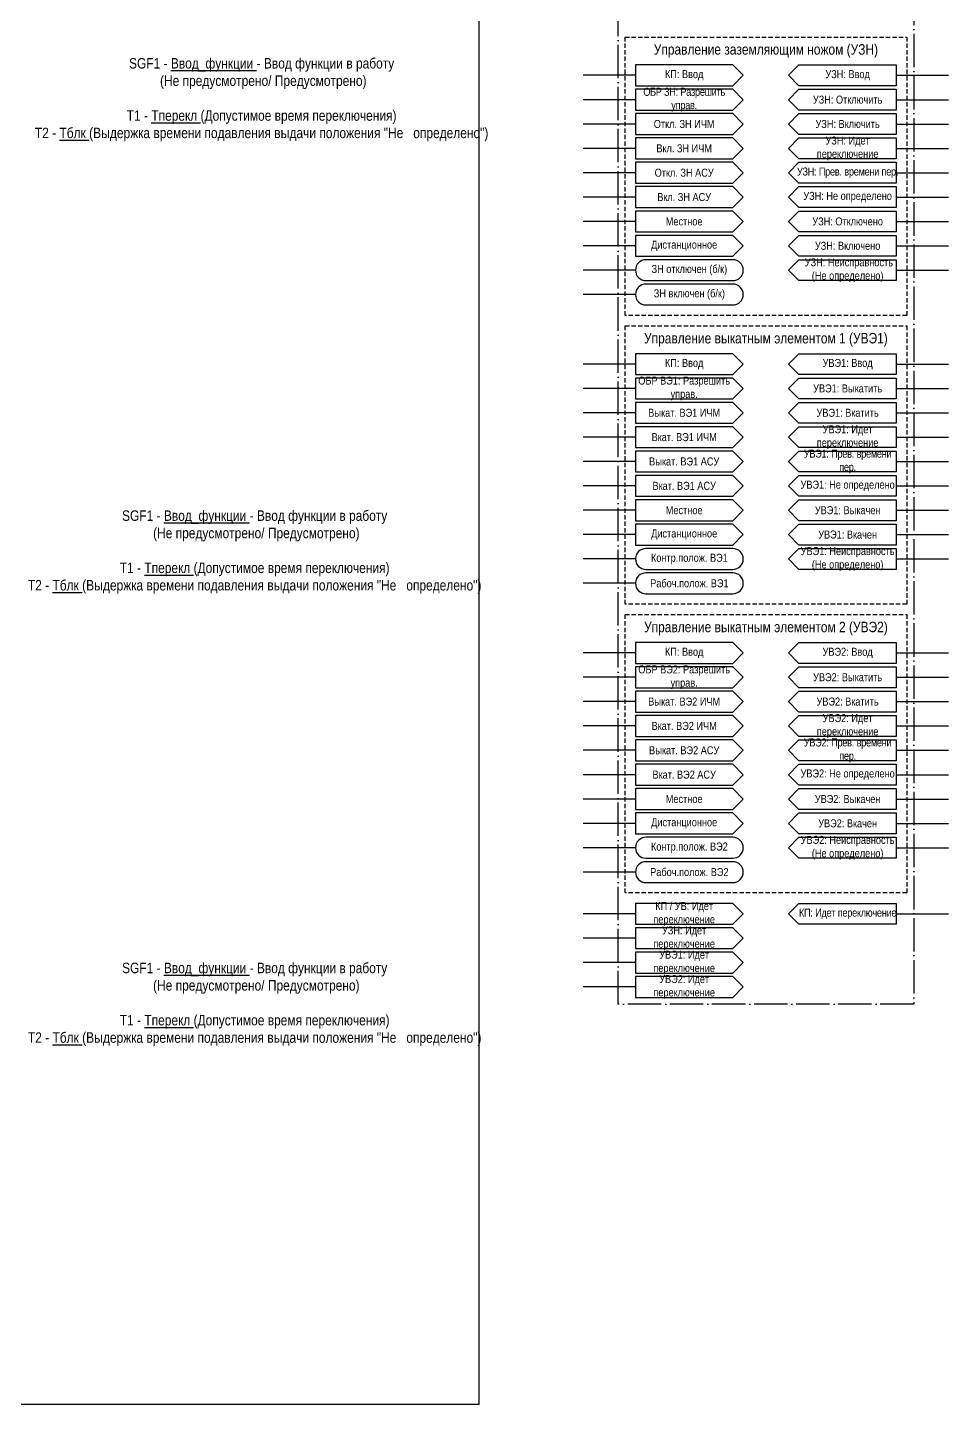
# Model space of a CAD drawing. Header units: millimetres. Extents: x -45 to 445, y 0 to 905.
# Drawn here: x 180.2 to 445, y 0 to 395.7 of the extents above; entities that cross this region are included whole.
import ezdxf

# ---------------------------------------------------------------- set-up
doc = ezdxf.new("R2010")
doc.units = ezdxf.units.MM
doc.linetypes.add('ACAD_ISO04W100', pattern=[30, 24, -3, 0, -3])
doc.linetypes.add('штриховая2', pattern=[0.375, 0.25, -0.125])
doc.layers.add('TEXT', color=7, linetype='Continuous', lineweight=25)
doc.styles.add('2.5_Gost_RD', font='ARIALN.TTF', dxfattribs={"height": 2.5})
doc.styles.add('3.5_Gost_RD', font='ARIALN.TTF', dxfattribs={"height": 3.5})

msp = doc.modelspace()

# ---------------------------------------------------------------- linework, layer by layer
at = {"ltscale": 100}
for p, q in [((355, 382), (340, 382)), ((430, 382), (445, 382)), ((355, 375), (340, 375)), ((430, 375), (445, 375)), ((355, 368), (340, 368)), ((430, 368), (445, 368)), ((355, 361), (340, 361)), ((430, 361), (445, 361)), ((355, 354), (340, 354)), ((430, 354), (445, 354)), ((355, 347), (340, 347)), ((430, 347), (445, 347)), ((355, 340), (340, 340)), ((430, 337), (402, 337)), ((430, 340), (445, 340)), ((355, 333), (340, 333)), ((430, 333), (445, 333)), ((430, 330), (402, 330)), ((355, 326), (340, 326)), ((430, 326), (445, 326)), ((355, 319), (340, 319)), ((355, 299), (340, 299)), ((430, 299), (445, 299)), ((355, 292), (340, 292)), ((430, 292), (445, 292)), ((355, 285), (340, 285)), ((430, 285), (445, 285)), ((355, 278), (340, 278)), ((430, 278), (445, 278)), ((430, 275), (402, 275)), ((355, 271), (340, 271)), ((430, 271), (445, 271)), ((430, 268), (402, 268)), ((355, 264), (340, 264)), ((430, 264), (445, 264)), ((430, 261), (402, 261)), ((355, 257), (340, 257)), ((430, 254), (402, 254)), ((430, 257), (445, 257)), ((355, 250), (340, 250)), ((430, 250), (445, 250)), ((430, 247), (402, 247)), ((355, 243), (340, 243)), ((430, 243), (445, 243)), ((430, 240), (402, 240)), ((355, 236), (340, 236)), ((355, 216), (340, 216)), ((430, 216), (445, 216)), ((355, 209), (340, 209)), ((430, 209), (445, 209)), ((355, 202), (340, 202)), ((430, 202), (445, 202)), ((355, 195), (340, 195)), ((430, 195), (445, 195)), ((430, 192), (402, 192)), ((355, 188), (340, 188)), ((430, 188), (445, 188)), ((430, 185), (402, 185)), ((355, 181), (340, 181)), ((430, 181), (445, 181)), ((430, 178), (402, 178)), ((355, 174), (340, 174)), ((430, 171), (402, 171)), ((430, 174), (445, 174)), ((355, 167), (340, 167)), ((430, 167), (445, 167)), ((430, 164), (402, 164)), ((355, 160), (340, 160)), ((430, 160), (445, 160)), ((430, 157), (402, 157)), ((355, 153), (340, 153)), ((355, 141), (340, 141)), ((430, 141), (445, 141)), ((355, 134), (340, 134)), ((355, 127), (340, 127)), ((355, 120), (340, 120))]:
    msp.add_line(p, q, dxfattribs=at)
at = {"color": 3, "ltscale": 100}
for points in [[(0, 890), (310, 890), (310, 0), (0, 0)], [(355, 144), (355, 138), (383, 138), (386, 141), (383, 144)]]:
    msp.add_lwpolyline(points, close=True, dxfattribs=at)
at = {"color": 251, "linetype": 'ACAD_ISO04W100', "lineweight": 30, "ltscale": 0.4, "true_color": 0x58595b}
msp.add_lwpolyline([(350, 890), (435, 890), (435, 115), (350, 115)], close=True, dxfattribs=at)
at = {"linetype": 'штриховая2', "ltscale": 5}
for points in [[(352, 393), (433, 393), (433, 313), (352, 313)], [(352, 310), (433, 310), (433, 230), (352, 230)], [(352, 227), (433, 227), (433, 147), (352, 147)]]:
    msp.add_lwpolyline(points, close=True, dxfattribs=at)
at = {"ltscale": 100}
for points in [[(399, 382), (402, 385), (430, 385), (430, 379), (402, 379), (399, 382)], [(399, 375), (402, 378), (430, 378), (430, 372), (402, 372), (399, 375)], [(399, 368), (402, 371), (430, 371), (430, 365), (402, 365), (399, 368)], [(399, 361), (402, 364), (430, 364), (430, 358), (402, 358), (399, 361)], [(399, 354), (402, 357), (430, 357), (430, 351), (402, 351), (399, 354)], [(399, 347), (402, 350), (430, 350), (430, 344), (402, 344), (399, 347)], [(399, 340), (402, 343), (430, 343), (430, 337), (402, 337), (399, 340)], [(399, 333), (402, 336), (430, 336), (430, 330), (402, 330), (399, 333)], [(399, 326), (402, 329), (430, 329), (430, 323), (402, 323), (399, 326)], [(399, 299), (402, 302), (430, 302), (430, 296), (402, 296), (399, 299)], [(399, 292), (402, 295), (430, 295), (430, 289), (402, 289), (399, 292)], [(399, 285), (402, 288), (430, 288), (430, 282), (402, 282), (399, 285)], [(399, 278), (402, 281), (430, 281), (430, 275), (402, 275), (399, 278)], [(399, 271), (402, 274), (430, 274), (430, 268), (402, 268), (399, 271)], [(399, 264), (402, 267), (430, 267), (430, 261), (402, 261), (399, 264)], [(399, 257), (402, 260), (430, 260), (430, 254), (402, 254), (399, 257)], [(399, 250), (402, 253), (430, 253), (430, 247), (402, 247), (399, 250)], [(399, 243), (402, 246), (430, 246), (430, 240), (402, 240), (399, 243)], [(399, 216), (402, 219), (430, 219), (430, 213), (402, 213), (399, 216)], [(399, 209), (402, 212), (430, 212), (430, 206), (402, 206), (399, 209)], [(399, 202), (402, 205), (430, 205), (430, 199), (402, 199), (399, 202)], [(399, 195), (402, 198), (430, 198), (430, 192), (402, 192), (399, 195)], [(399, 188), (402, 191), (430, 191), (430, 185), (402, 185), (399, 188)], [(399, 181), (402, 184), (430, 184), (430, 178), (402, 178), (399, 181)], [(399, 174), (402, 177), (430, 177), (430, 171), (402, 171), (399, 174)], [(399, 167), (402, 170), (430, 170), (430, 164), (402, 164), (399, 167)], [(399, 160), (402, 163), (430, 163), (430, 157), (402, 157), (399, 160)], [(399, 141), (402, 144), (430, 144), (430, 138), (402, 138), (399, 141)]]:
    msp.add_lwpolyline(points, dxfattribs=at)
for points in [[(358, 323), (383, 323, 1), (383, 329), (358, 329, 1)], [(358, 316), (383, 316, 1), (383, 322), (358, 322, 1)], [(358, 240), (383, 240, 1), (383, 246), (358, 246, 1)], [(358, 233), (383, 233, 1), (383, 239), (358, 239, 1)], [(358, 157), (383, 157, 1), (383, 163), (358, 163, 1)], [(358, 150), (383, 150, 1), (383, 156), (358, 156, 1)]]:
    msp.add_lwpolyline(points, format="xyb", close=True, dxfattribs=at)
at = {"layer": 'TEXT', "ltscale": 100}
for points in [[(355, 385), (355, 379), (383, 379), (386, 382), (383, 385)], [(355, 378), (355, 372), (383, 372), (386, 375), (383, 378)], [(355, 371), (355, 365), (383, 365), (386, 368), (383, 371)], [(355, 364), (355, 358), (383, 358), (386, 361), (383, 364)], [(355, 357), (355, 351), (383, 351), (386, 354), (383, 357)], [(355, 350), (355, 344), (383, 344), (386, 347), (383, 350)], [(355, 343), (355, 337), (383, 337), (386, 340), (383, 343)], [(355, 336), (355, 330), (383, 330), (386, 333), (383, 336)], [(355, 302), (355, 296), (383, 296), (386, 299), (383, 302)], [(355, 295), (355, 289), (383, 289), (386, 292), (383, 295)], [(355, 288), (355, 282), (383, 282), (386, 285), (383, 288)], [(355, 281), (355, 275), (383, 275), (386, 278), (383, 281)], [(355, 274), (355, 268), (383, 268), (386, 271), (383, 274)], [(355, 267), (355, 261), (383, 261), (386, 264), (383, 267)], [(355, 260), (355, 254), (383, 254), (386, 257), (383, 260)], [(355, 253), (355, 247), (383, 247), (386, 250), (383, 253)], [(355, 219), (355, 213), (383, 213), (386, 216), (383, 219)], [(355, 212), (355, 206), (383, 206), (386, 209), (383, 212)], [(355, 205), (355, 199), (383, 199), (386, 202), (383, 205)], [(355, 198), (355, 192), (383, 192), (386, 195), (383, 198)], [(355, 191), (355, 185), (383, 185), (386, 188), (383, 191)], [(355, 184), (355, 178), (383, 178), (386, 181), (383, 184)], [(355, 177), (355, 171), (383, 171), (386, 174), (383, 177)], [(355, 170), (355, 164), (383, 164), (386, 167), (383, 170)], [(355, 137), (355, 131), (383, 131), (386, 134), (383, 137)], [(355, 130), (355, 124), (383, 124), (386, 127), (383, 130)], [(355, 123), (355, 117), (383, 117), (386, 120), (383, 123)]]:
    msp.add_lwpolyline(points, close=True, dxfattribs=at)

# ---------------------------------------------------------------- texts
at = {"color": 30, "ltscale": 100, "char_height": 3, "attachment_point": 5, "style": '3.5_Gost_RD'}
for s, insert, width in [('Управление заземляющим ножом (УЗН)', (392.5, 389), 81), ('SGF1 - {\\LВвод_функции} - Ввод функции в работу \\P^I(Не предусмотрено/ Предусмотрено)\\P\\PТ1 - {\\LТперекл} (Допустимое время переключения)\\PТ2 - {\\LТблк }(Выдержка времени подавления выдачи положения "Не ^I^Iопределено")', (247.5, 375), 125), ('Управление выкатным элементом 1 (УВЭ1)', (392.5, 306), 81), ('SGF1 - {\\LВвод_функции} - Ввод функции в работу \\P^I(Не предусмотрено/ Предусмотрено)\\P\\PТ1 - {\\LТперекл} (Допустимое время переключения)\\PТ2 - {\\LТблк }(Выдержка времени подавления выдачи положения "Не ^I^Iопределено")', (245.5, 245), 125), ('Управление выкатным элементом 2 (УВЭ2)', (392.5, 223), 81), ('SGF1 - {\\LВвод_функции} - Ввод функции в работу \\P^I(Не предусмотрено/ Предусмотрено)\\P\\PТ1 - {\\LТперекл} (Допустимое время переключения)\\PТ2 - {\\LТблк }(Выдержка времени подавления выдачи положения "Не ^I^Iопределено")', (245.5, 115), 125)]:
    msp.add_mtext(s, dxfattribs=dict(at, insert=insert, width=width))
at = {"ltscale": 100, "char_height": 2.3, "attachment_point": 5, "style": '2.5_Gost_RD'}
for s, insert, width in [('УЗН: Ввод', (416, 382), 28), ('УЗН: Отключить', (416, 375), 28), ('УЗН: Включить', (416, 368), 28), ('УЗН: Идет переключение', (416, 361), 28), ('{\\T0.95;УЗН: Прев. времени пер.}', (416, 354), 28), ('УЗН: Не определено', (416, 347), 28), ('УЗН: Отключено', (416, 340), 28), ('УЗН: Включено', (416, 333), 28), (' УЗН: Неисправность {\\C3;(Не определено)}', (416, 326), 28), ('ЗН отключен (б/к)', (370.5, 326), 31), ('ЗН включен (б/к)', (370.5, 319), 31), ('УВЭ1: Ввод', (416, 299), 28), ('УВЭ1: Выкатить', (416, 292), 28), ('УВЭ1: Вкатить', (416, 285), 28), ('УВЭ1: Идет переключение', (416, 278), 28), ('{\\T0.95;УВЭ1: Прев. времени пер.}', (416, 271), 28), ('УВЭ1: Не определено', (416, 264), 28), ('УВЭ1: Выкачен', (416, 257), 28), ('УВЭ1: Вкачен', (416, 250), 28), ('УВЭ1: Неисправность {\\C3;(Не определено)}', (416, 243), 28), ('УВЭ2: Ввод', (416, 216), 28), ('УВЭ2: Выкатить', (416, 209), 28), ('УВЭ2: Вкатить', (416, 202), 28), ('УВЭ2: Идет переключение', (416, 195), 28), ('{\\T0.95;УВЭ2: Прев. времени пер.}', (416, 188), 28), ('УВЭ2: Не определено', (416, 181), 28), ('УВЭ2: Выкачен', (416, 174), 28), ('УВЭ2: Вкачен', (416, 167), 28), ('УВЭ2: Неисправность {\\C3;(Не определено)}', (416, 160), 28)]:
    msp.add_mtext(s, dxfattribs=dict(at, insert=insert, width=width))
at = {"color": 3, "ltscale": 100, "insert": (369, 141), "char_height": 2.3, "width": 28, "attachment_point": 5, "style": '2.5_Gost_RD'}
msp.add_mtext('КП / УВ: Идет переключение', dxfattribs=at)
at = {"layer": 'TEXT', "ltscale": 100, "char_height": 2.3, "attachment_point": 5, "style": '2.5_Gost_RD'}
for s, insert, width in [('КП: Ввод', (369, 382), 28), ('{\\T0.95;ОБР ЗН: Разрешить управ.}', (369, 375), 28), ('Откл. ЗН ИЧМ', (369, 368), 28), ('Вкл. ЗН ИЧМ', (369, 361), 28), ('Откл. ЗН АСУ', (369, 354), 28), ('Вкл. ЗН АСУ', (369, 347), 28), ('Местное', (369, 340), 28), ('Дистанционное', (369, 333), 28), ('КП: Ввод', (369, 299), 28), ('ОБР ВЭ1: Разрешить управ.', (369, 292), 28), ('Выкат. ВЭ1 ИЧМ', (369, 285), 28), ('Вкат. ВЭ1 ИЧМ', (369, 278), 28), ('Выкат. ВЭ1 АСУ', (369, 271), 28), ('Вкат. ВЭ1 АСУ', (369, 264), 28), ('Местное', (369, 257), 28), ('Дистанционное', (369, 250), 28), ('Контр.полож. ВЭ1', (370.5, 243), 31), ('\\pt18.4;Рабоч.полож. ВЭ1', (370.5, 236), 31), ('КП: Ввод', (369, 216), 28), ('ОБР ВЭ2: Разрешить управ.', (369, 209), 28), ('Выкат. ВЭ2 ИЧМ', (369, 202), 28), ('Вкат. ВЭ2 ИЧМ', (369, 195), 28), ('Выкат. ВЭ2 АСУ', (369, 188), 28), ('Вкат. ВЭ2 АСУ', (369, 181), 28), ('Местное', (369, 174), 28), ('Дистанционное', (369, 167), 28), ('Контр.полож. ВЭ2', (370.5, 160), 31), ('\\pt18.4;Рабоч.полож. ВЭ2', (370.5, 153), 31), ('{\\T0.95;КП: Идет переключение}', (416, 141), 28), ('УЗН: Идет переключение', (369, 134), 28), ('УВЭ1: Идет переключение', (369, 127), 28), ('УВЭ2: Идет переключение', (369, 120), 28)]:
    msp.add_mtext(s, dxfattribs=dict(at, insert=insert, width=width))

doc.saveas('drawing.dxf')
